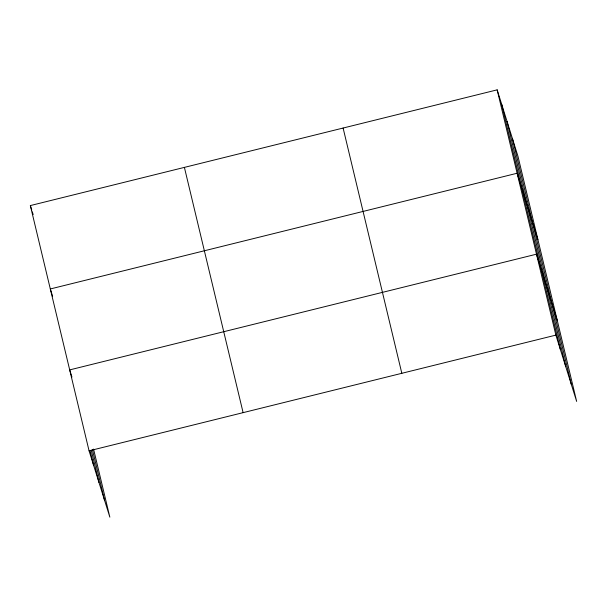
<?xml version="1.0" encoding="UTF-8"?>
<svg xmlns="http://www.w3.org/2000/svg" width="607" height="607" viewBox="0 0 607 607"><rect width="100%" height="100%" fill="white"/><g stroke="black" fill="none" stroke-linecap="round" stroke-linejoin="round"><path stroke-width="0.91" d="M93.554 449.081L109.844 517.149L89.07 450.834L30.35 205.576L497.156 89.851L517.93 156.166L576.65 401.424L555.868 335.117L497.156 89.851M89.07 450.834L555.868 335.117M537.901 239.553L517.118 173.245L50.313 288.962L52.574 296.17M557.272 320.488L536.497 254.181L69.691 369.898L71.952 377.106M30.35 205.576L31.761 210.075M32.33 211.881L33.173 214.582M512.566 139.041L571.286 384.307M507.042 121.4L565.754 366.666M501.67 104.275L560.39 349.541M343.107 128.039L401.826 373.305M184.399 167.388L243.111 412.646M92.37 449.438L104.48 500.024M91.247 450.189L98.949 482.383M90.064 450.538L93.584 465.258"/></g></svg>
